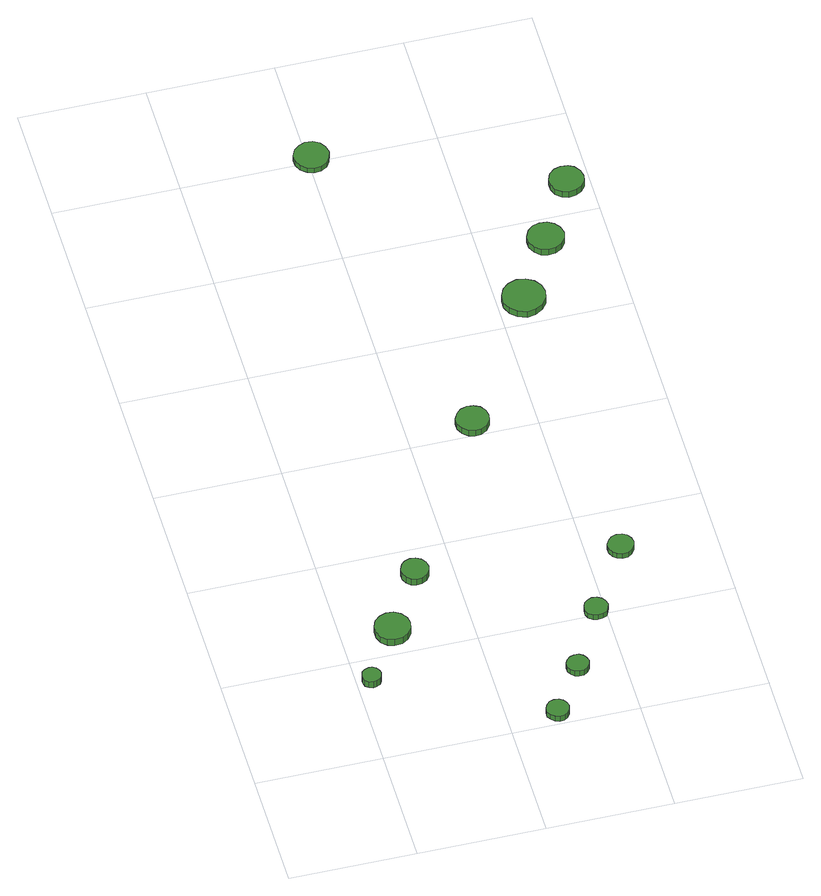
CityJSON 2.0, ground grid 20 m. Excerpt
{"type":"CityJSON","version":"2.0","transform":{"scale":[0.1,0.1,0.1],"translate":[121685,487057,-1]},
"CityObjects":{
"tree1":{"type":"SolitaryVegetationObject","attributes":{"function":"something"},"geometry":[{"type":"MultiSurface","lod":"1","boundaries":[[[0,1,2,3,4,5,6,7,8,9,10,11,12,13,14]],[[15,16,17,18,19,20,21,22,23,24,25,26,27,28,29]],[[0,29,28,1]],[[1,28,27,2]],[[2,27,26,3]],[[3,26,25,4]],[[4,25,24,5]],[[5,24,23,6]],[[6,23,22,7]],[[7,22,21,8]],[[8,21,20,9]],[[9,20,19,10]],[[10,19,18,11]],[[11,18,17,12]],[[12,17,16,13]],[[13,16,15,14]],[[14,15,29,0]]]}]},
"tree2":{"type":"SolitaryVegetationObject","attributes":{"function":"something"},"geometry":[{"type":"MultiSurface","lod":"1","boundaries":[[[30,31,32,33,34,35,36,37,38,39,40,41,42,43,44]],[[45,46,47,48,49,50,51,52,53,54,55,56,57,58,59]],[[30,59,58,31]],[[31,58,57,32]],[[32,57,56,33]],[[33,56,55,34]],[[34,55,54,35]],[[35,54,53,36]],[[36,53,52,37]],[[37,52,51,38]],[[38,51,50,39]],[[39,50,49,40]],[[40,49,48,41]],[[41,48,47,42]],[[42,47,46,43]],[[43,46,45,44]],[[44,45,59,30]]]}]},
"tree3":{"type":"SolitaryVegetationObject","attributes":{"function":"something"},"geometry":[{"type":"MultiSurface","lod":"1","boundaries":[[[60,61,62,63,64,65,66,67,68,69,70,71,72,73,74]],[[75,76,77,78,79,80,81,82,83,84,85,86,87,88,89]],[[60,89,88,61]],[[61,88,87,62]],[[62,87,86,63]],[[63,86,85,64]],[[64,85,84,65]],[[65,84,83,66]],[[66,83,82,67]],[[67,82,81,68]],[[68,81,80,69]],[[69,80,79,70]],[[70,79,78,71]],[[71,78,77,72]],[[72,77,76,73]],[[73,76,75,74]],[[74,75,89,60]]]}]},
"tree4":{"type":"SolitaryVegetationObject","attributes":{"function":"something"},"geometry":[{"type":"MultiSurface","lod":"1","boundaries":[[[90,91,92,93,94,95,96,97,98,99,100,101,102,103,104]],[[105,106,107,108,109,110,111,112,113,114,115,116,117,118,119]],[[90,119,118,91]],[[91,118,117,92]],[[92,117,116,93]],[[93,116,115,94]],[[94,115,114,95]],[[95,114,113,96]],[[96,113,112,97]],[[97,112,111,98]],[[98,111,110,99]],[[99,110,109,100]],[[100,109,108,101]],[[101,108,107,102]],[[102,107,106,103]],[[103,106,105,104]],[[104,105,119,90]]]}]},
"tree5":{"type":"SolitaryVegetationObject","attributes":{"function":"something"},"geometry":[{"type":"MultiSurface","lod":"1","boundaries":[[[120,121,122,123,124,125,126,127,128,129,130,131,132,133,134]],[[135,136,137,138,139,140,141,142,143,144,145,146,147,148,149]],[[120,149,148,121]],[[121,148,147,122]],[[122,147,146,123]],[[123,146,145,124]],[[124,145,144,125]],[[125,144,143,126]],[[126,143,142,127]],[[127,142,141,128]],[[128,141,140,129]],[[129,140,139,130]],[[130,139,138,131]],[[131,138,137,132]],[[132,137,136,133]],[[133,136,135,134]],[[134,135,149,120]]]}]},
"tree6":{"type":"SolitaryVegetationObject","attributes":{"function":"something"},"geometry":[{"type":"MultiSurface","lod":"1","boundaries":[[[150,151,152,153,154,155,156,157,158,159,160,161,162,163,164]],[[165,166,167,168,169,170,171,172,173,174,175,176,177,178,179]],[[150,179,178,151]],[[151,178,177,152]],[[152,177,176,153]],[[153,176,175,154]],[[154,175,174,155]],[[155,174,173,156]],[[156,173,172,157]],[[157,172,171,158]],[[158,171,170,159]],[[159,170,169,160]],[[160,169,168,161]],[[161,168,167,162]],[[162,167,166,163]],[[163,166,165,164]],[[164,165,179,150]]]}]},
"tree7":{"type":"SolitaryVegetationObject","attributes":{"function":"something"},"geometry":[{"type":"MultiSurface","lod":"1","boundaries":[[[180,181,182,183,184,185,186,187,188,189,190,191,192,193,194]],[[195,196,197,198,199,200,201,202,203,204,205,206,207,208,209]],[[180,209,208,181]],[[181,208,207,182]],[[182,207,206,183]],[[183,206,205,184]],[[184,205,204,185]],[[185,204,203,186]],[[186,203,202,187]],[[187,202,201,188]],[[188,201,200,189]],[[189,200,199,190]],[[190,199,198,191]],[[191,198,197,192]],[[192,197,196,193]],[[193,196,195,194]],[[194,195,209,180]]]}]},
"tree8":{"type":"SolitaryVegetationObject","attributes":{"function":"something"},"geometry":[{"type":"MultiSurface","lod":"1","boundaries":[[[210,211,212,213,214,215,216,217,218,219,220,221,222,223,224]],[[225,226,227,228,229,230,231,232,233,234,235,236,237,238,239]],[[210,239,238,211]],[[211,238,237,212]],[[212,237,236,213]],[[213,236,235,214]],[[214,235,234,215]],[[215,234,233,216]],[[216,233,232,217]],[[217,232,231,218]],[[218,231,230,219]],[[219,230,229,220]],[[220,229,228,221]],[[221,228,227,222]],[[222,227,226,223]],[[223,226,225,224]],[[224,225,239,210]]]}]},
"tree9":{"type":"SolitaryVegetationObject","attributes":{"function":"something"},"geometry":[{"type":"MultiSurface","lod":"1","boundaries":[[[240,241,242,243,244,245,246,247,248,249,250,251,252,253,254]],[[255,256,257,258,259,260,261,262,263,264,265,266,267,268,269]],[[240,269,268,241]],[[241,268,267,242]],[[242,267,266,243]],[[243,266,265,244]],[[244,265,264,245]],[[245,264,263,246]],[[246,263,262,247]],[[247,262,261,248]],[[248,261,260,249]],[[249,260,259,250]],[[250,259,258,251]],[[251,258,257,252]],[[252,257,256,253]],[[253,256,255,254]],[[254,255,269,240]]]}]},
"tree10":{"type":"SolitaryVegetationObject","attributes":{"function":"something"},"geometry":[{"type":"MultiSurface","lod":"1","boundaries":[[[270,271,272,273,274,275,276,277,278,279,280,281,282,283,284]],[[285,286,287,288,289,290,291,292,293,294,295,296,297,298,299]],[[270,299,298,271]],[[271,298,297,272]],[[272,297,296,273]],[[273,296,295,274]],[[274,295,294,275]],[[275,294,293,276]],[[276,293,292,277]],[[277,292,291,278]],[[278,291,290,279]],[[279,290,289,280]],[[280,289,288,281]],[[281,288,287,282]],[[282,287,286,283]],[[283,286,285,284]],[[284,285,299,270]]]}]},
"tree11":{"type":"SolitaryVegetationObject","attributes":{"function":"something"},"geometry":[{"type":"MultiSurface","lod":"1","boundaries":[[[300,301,302,303,304,305,306,307,308,309,310,311,312,313,314]],[[315,316,317,318,319,320,321,322,323,324,325,326,327,328,329]],[[300,329,328,301]],[[301,328,327,302]],[[302,327,326,303]],[[303,326,325,304]],[[304,325,324,305]],[[305,324,323,306]],[[306,323,322,307]],[[307,322,321,308]],[[308,321,320,309]],[[309,320,319,310]],[[310,319,318,311]],[[311,318,317,312]],[[312,317,316,313]],[[313,316,315,314]],[[314,315,329,300]]]}]},
"tree12":{"type":"SolitaryVegetationObject","attributes":{"function":"something"},"geometry":[{"type":"MultiSurface","lod":"1","boundaries":[[[330,331,332,333,334,335,336,337,338,339,340,341,342,343,344]],[[345,346,347,348,349,350,351,352,353,354,355,356,357,358,359]],[[330,359,358,331]],[[331,358,357,332]],[[332,357,356,333]],[[333,356,355,334]],[[334,355,354,335]],[[335,354,353,336]],[[336,353,352,337]],[[337,352,351,338]],[[338,351,350,339]],[[339,350,349,340]],[[340,349,348,341]],[[341,348,347,342]],[[342,347,346,343]],[[343,346,345,344]],[[344,345,359,330]]]}]}
},
"vertices":[
[38,156,20],[36,162,20],[33,167,20],[27,171,20],[21,171,20],[15,169,20],[10,165,20],[8,159,20],[8,153,20],[10,147,20],[15,143,20],[21,141,20],[27,142,20],[33,145,20],[36,150,20],[36,150,7],[33,145,7],[27,142,7],[21,141,7],[15,143,7],[10,147,7],[8,153,7],[8,159,7],[10,165,7],[15,169,7],[21,171,7],[27,171,7],[33,167,7],[36,162,7],[38,156,7],
[106,245,19],[104,256,19],[97,266,19],[87,272,19],[75,273,19],[64,269,19],[55,261,19],[51,251,19],[51,239,19],[55,228,19],[64,220,19],[75,217,19],[87,218,19],[97,224,19],[104,233,19],[104,233,6],[97,224,6],[87,218,6],[75,217,6],[64,220,6],[55,228,6],[51,239,6],[51,251,6],[55,261,6],[64,269,6],[75,273,6],[87,272,6],[97,266,6],[104,256,6],[106,245,6],
[162,349,19],[160,358,19],[155,365,19],[147,370,19],[138,371,19],[129,368,19],[123,362,19],[119,353,19],[119,344,19],[123,336,19],[129,330,19],[138,327,19],[147,328,19],[155,333,19],[160,340,19],[160,340,6],[155,333,6],[147,328,6],[138,327,6],[129,330,6],[123,336,6],[119,344,6],[119,353,6],[123,362,6],[129,368,6],[138,371,6],[147,370,6],[155,365,6],[160,358,6],[162,349,6],
[295,23,16],[293,30,16],[289,36,16],[283,40,16],[275,41,16],[268,39,16],[263,34,16],[259,27,16],[259,19,16],[263,13,16],[268,8,16],[275,5,16],[283,6,16],[289,10,16],[293,16,16],[293,16,5],[289,10,5],[283,6,5],[275,5,5],[268,8,5],[263,13,5],[259,19,5],[259,27,5],[263,34,5],[268,39,5],[275,41,5],[283,40,5],[289,36,5],[293,30,5],[295,23,5],
[347,104,16],[345,111,16],[341,117,16],[335,121,16],[327,121,16],[321,119,16],[315,114,16],[312,108,16],[312,100,16],[315,94,16],[321,89,16],[327,87,16],[335,87,16],[341,91,16],[345,97,16],[345,97,5],[341,91,5],[335,87,5],[327,87,5],[321,89,5],[315,94,5],[312,100,5],[312,108,5],[315,114,5],[321,119,5],[327,121,5],[335,121,5],[341,117,5],[345,111,5],[347,104,5],
[404,209,15],[402,217,15],[398,223,15],[391,227,15],[383,228,15],[376,225,15],[370,220,15],[367,213,15],[367,205,15],[370,198,15],[376,193,15],[383,191,15],[391,192,15],[398,195,15],[402,202,15],[402,202,5],[398,195,5],[391,192,5],[383,191,5],[376,193,5],[370,198,5],[367,205,5],[367,213,5],[370,220,5],[376,225,5],[383,228,5],[391,227,5],[398,223,5],[402,217,5],[404,209,5],
[327,620,22],[325,631,22],[319,640,22],[309,645,22],[299,646,22],[289,643,22],[281,636,22],[276,626,22],[276,615,22],[281,605,22],[289,598,22],[299,595,22],[309,596,22],[319,601,22],[325,610,22],[325,610,10],[319,601,10],[309,596,10],[299,595,10],[289,598,10],[281,605,10],[276,615,10],[276,626,10],[281,636,10],[289,643,10],[299,646,10],[309,645,10],[319,640,10],[325,631,10],[327,620,10],
[474,322,15],[472,331,15],[467,338,15],[460,342,15],[451,343,15],[443,340,15],[437,334,15],[433,327,15],[433,318,15],[437,310,15],[443,305,15],[451,302,15],[460,303,15],[467,307,15],[472,314,15],[472,314,5],[467,307,5],[460,303,5],[451,302,5],[443,305,5],[437,310,5],[433,318,5],[433,327,5],[437,334,5],[443,340,5],[451,343,5],[460,342,5],[467,338,5],[472,331,5],[474,322,5],
[233,1206,15],[230,1218,15],[224,1227,15],[214,1233,15],[202,1234,15],[192,1230,15],[183,1223,15],[178,1212,15],[178,1201,15],[183,1190,15],[192,1183,15],[202,1179,15],[214,1180,15],[224,1186,15],[230,1195,15],[230,1195,5],[224,1186,5],[214,1180,5],[202,1179,5],[192,1183,5],[183,1190,5],[178,1201,5],[178,1212,5],[183,1223,5],[192,1230,5],[202,1234,5],[214,1233,5],[224,1227,5],[230,1218,5],[233,1206,5],
[473,841,24],[470,855,24],[462,866,24],[450,873,24],[436,875,24],[422,870,24],[412,861,24],[406,848,24],[406,834,24],[412,821,24],[422,812,24],[436,807,24],[450,809,24],[462,816,24],[470,827,24],[470,827,12],[462,816,12],[450,809,12],[436,807,12],[422,812,12],[412,821,12],[406,834,12],[406,848,12],[412,861,12],[422,870,12],[436,875,12],[450,873,12],[462,866,12],[470,855,12],[473,841,12],
[532,954,19],[529,966,19],[522,975,19],[512,981,19],[500,982,19],[489,979,19],[480,971,19],[475,960,19],[475,948,19],[480,937,19],[489,929,19],[500,926,19],[512,927,19],[522,933,19],[529,942,19],[529,942,7],[522,933,7],[512,927,7],[500,926,7],[489,929,7],[480,937,7],[475,948,7],[475,960,7],[480,971,7],[489,979,7],[500,982,7],[512,981,7],[522,975,7],[529,966,7],[532,954,7],
[590,1060,17],[588,1071,17],[581,1081,17],[572,1086,17],[560,1087,17],[550,1084,17],[541,1076,17],[537,1066,17],[537,1055,17],[541,1044,17],[550,1037,17],[560,1033,17],[572,1035,17],[581,1040,17],[588,1049,17],[588,1049,5],[581,1040,5],[572,1035,5],[560,1033,5],[550,1037,5],[541,1044,5],[537,1055,5],[537,1066,5],[541,1076,5],[550,1084,5],[560,1087,5],[572,1086,5],[581,1081,5],[588,1071,5],[590,1060,5]
]}
